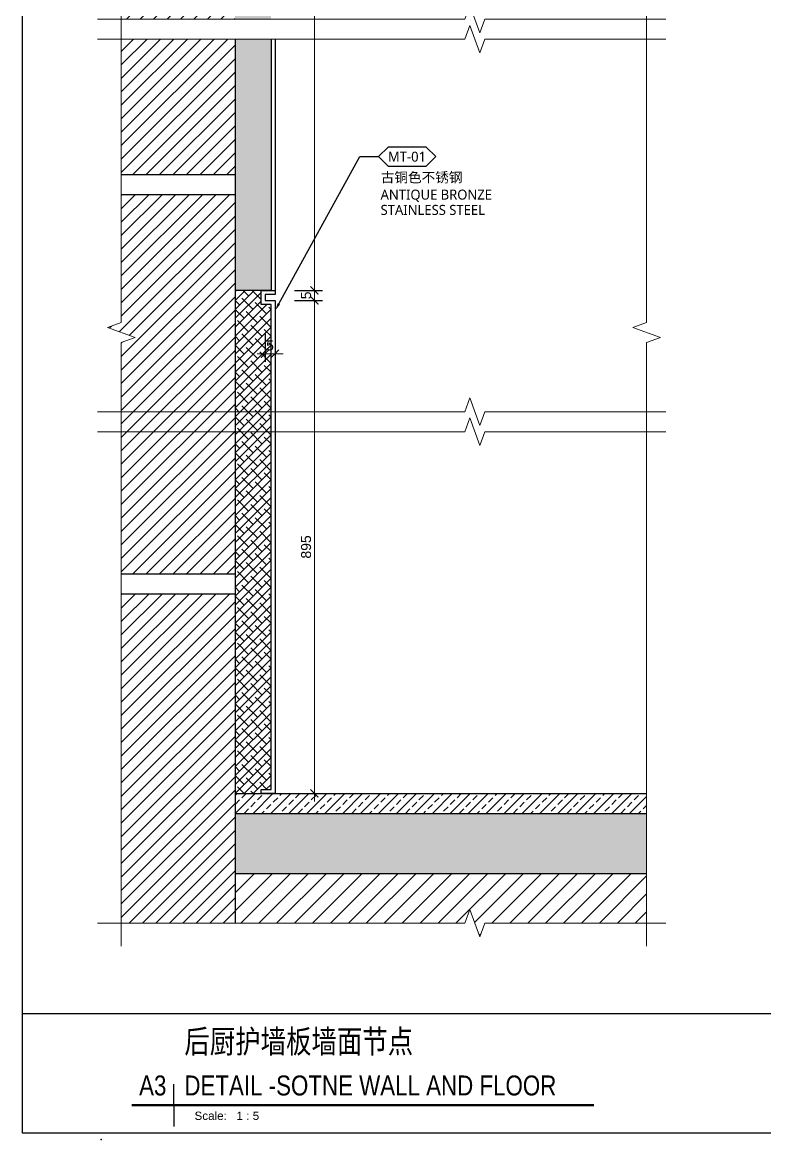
# Model space of a CAD drawing. Header units: millimetres. Extents: x 6321 to 61876, y 123 to 15211.
# Drawn here: x 49756 to 50128, y 8082 to 8641 of the extents above; entities that cross this region are included whole.
import ezdxf
from ezdxf import colors
from ezdxf.entities.mleader import LeaderData, LeaderLine
from ezdxf.enums import TextEntityAlignment as Align
from ezdxf.math import Vec2, Vec3

# ---------------------------------------------------------------- set-up
doc = ezdxf.new("R2010")
doc.units = ezdxf.units.MM
doc.layers.get('Defpoints').update_dxf_attribs({"color": 250})
for name, color, linetype, lineweight in [('_ACM-A-ANNO-DIMS', 2, 'Continuous', 13), ('_ACM-A-ANNO-DIMS @ 2', 2, 'Continuous', 13), ('_ACM-A-DETL-PATT', 8, 'Continuous', 0), ('IA10-16 Floor Detail$0$A-ELEV-HATC-8', 8, 'Continuous', 5), ('Thick Line', 7, 'Continuous', 50), ('视图标题', 90, 'Continuous', 25)]:
    doc.layers.add(name, color=color, linetype=linetype, lineweight=lineweight)
for name, color, linetype in [('G-ANNO-SYMB', 7, 'Continuous'), ('G-ANNO-TITL', 7, 'Continuous'), ('I-DETL-LW01', 1, 'Continuous'), ('I-DETL-LW02', 2, 'Continuous'), ('I-DETL-LW251', 251, 'Continuous'), ('I-SECT-LW01', 1, 'Continuous'), ('I-SECT-LW251-PATT', 251, 'Continuous'), ('WALL TYPE$0$G-ANNO-NOTE-CH', 7, 'Continuous'), ('WALL TYPE$0$HATCH', 8, 'Continuous'), ('WALL TYPE$0$I-SECT-LW03', 3, 'Continuous'), ('WALL TYPE$0$YELLOW', 2, 'Continuous')]:
    doc.layers.add(name, color=color, linetype=linetype)
doc.styles.add('Aecom chinese title', font='simhei.ttf', dxfattribs={"width": 0.8})
doc.styles.add('Arial', font='ARIALUNI.ttf')
doc.styles.add('Arial_4', font='arial.ttf', dxfattribs={"height": 2.5})
doc.styles.add('WALL TYPE$0$Aecom Chinese', font='Microsoft YaHei.ttf')
doc.dimstyles.new('Aec-Arch-M-2', dxfattribs={"dimscale": 2, "dimtxt": 2.5, "dimasz": 2, "dimexe": 2, "dimexo": 2, "dimgap": 0.8, "dimtad": 1, "dimdec": 0, "dimrnd": 1, "dimzin": 3, "dimdsep": 46, "dimtxsty": 'Arial', "dimblk": 'WALL TYPE$0$_ArchTick', "dimcen": 2.5, "dimdle": 2, "dimclrd": 256, "dimclre": 256, "dimclrt": 256, "dimazin": 2, "dimtfac": 0.75, "dimtdec": 0, "dimtix": 1, "dimtmove": 2, "dimatfit": 2, "dimfxl": 5, "dimfxlon": 1, "dimtolj": 1, "dimtzin": 0, "dimlwd": -1, "dimarcsym": 0})

# ---------------------------------------------------------------- blocks, each defined once
blk = doc.blocks.new('WALL TYPE$0$_ArchTick')
at = {"color": 0, "linetype": 'ByBlock', "const_width": 0.15}
blk.add_lwpolyline([(-0.5, -0.5), (0.5, 0.5)], dxfattribs=at)
blk = doc.blocks.new('*D178')
at = {"layer": '_ACM-A-ANNO-DIMS', "ltscale": 2, "transparency": 16777216}
blk.add_line((49902.19128498981, 8250.93767668564), (49902.19128498981, 8505.8892797376), dxfattribs=at)
at = {"layer": '_ACM-A-ANNO-DIMS', "linetype": 'Continuous', "lineweight": -2, "ltscale": 2, "transparency": 16777216}
for p, q in [((49892.19128498981, 8501.8892797376), (49906.19128498981, 8501.8892797376)), ((49892.19128498981, 8254.93767668564), (49906.19128498981, 8254.93767668564))]:
    blk.add_line(p, q, dxfattribs=at)
at = {"layer": 'Defpoints', "color": 0, "linetype": 'Continuous', "ltscale": 2, "transparency": 16777216}
for p in [(49882.46902805188, 8501.8892797376), (49902.19128498981, 8501.8892797376), (49882.46902805188, 8254.93767668564)]:
    blk.add_point(p, dxfattribs=at)
at = {"layer": '_ACM-A-ANNO-DIMS', "linetype": 'Continuous', "ltscale": 2, "transparency": 16777216, "xscale": 4, "yscale": 4, "zscale": 4}
for p, rotation in [((49902.19128498981, 8501.8892797376), 90), ((49902.19128498981, 8254.93767668564), 270)]:
    blk.add_blockref('WALL TYPE$0$_ArchTick', p, dxfattribs=dict(at, rotation=rotation))
at = {"layer": '_ACM-A-ANNO-DIMS', "linetype": 'Continuous', "ltscale": 2, "transparency": 16777216, "insert": (49898.03671473058, 8378.413478211603), "char_height": 5, "attachment_point": 5, "rotation": 90, "style": 'Arial'}
blk.add_mtext('\\A1;895', dxfattribs=at)
blk = doc.blocks.new('*D177')
at = {"layer": '_ACM-A-ANNO-DIMS', "linetype": 'Continuous', "lineweight": -2, "ltscale": 2, "transparency": 16777216}
for p, q in [((49892.19128498981, 8506.8892797376), (49906.19128498981, 8506.8892797376)), ((49892.19128498981, 8501.8892797376), (49906.19128498981, 8501.8892797376))]:
    blk.add_line(p, q, dxfattribs=at)
at = {"layer": '_ACM-A-ANNO-DIMS', "ltscale": 2, "transparency": 16777216}
for p, q in [((49902.19128498981, 8506.8892797376), (49902.19128498981, 8510.8892797376)), ((49902.19128498981, 8501.8892797376), (49902.19128498981, 8506.8892797376)), ((49902.19128498981, 8501.8892797376), (49902.19128498981, 8497.8892797376))]:
    blk.add_line(p, q, dxfattribs=at)
at = {"layer": 'Defpoints', "color": 0, "linetype": 'Continuous', "ltscale": 2, "transparency": 16777216}
for p in [(49882.46902805188, 8506.8892797376), (49902.19128498981, 8506.8892797376), (49882.46902805188, 8501.8892797376)]:
    blk.add_point(p, dxfattribs=at)
at = {"layer": '_ACM-A-ANNO-DIMS', "linetype": 'Continuous', "ltscale": 2, "transparency": 16777216, "xscale": 4, "yscale": 4, "zscale": 4}
for p, rotation in [((49902.19128498981, 8506.8892797376), 270), ((49902.19128498981, 8501.8892797376), 90)]:
    blk.add_blockref('WALL TYPE$0$_ArchTick', p, dxfattribs=dict(at, rotation=rotation))
at = {"layer": '_ACM-A-ANNO-DIMS', "linetype": 'Continuous', "ltscale": 2, "transparency": 16777216, "insert": (49898.04865197479, 8504.389279737583), "char_height": 5, "attachment_point": 5, "rotation": 90, "style": 'Arial'}
blk.add_mtext('\\A1;5', dxfattribs=at)
blk = doc.blocks.new('*D137')
at = {"layer": '_ACM-A-ANNO-DIMS', "linetype": 'Continuous', "lineweight": -2, "ltscale": 2, "transparency": 16777216}
for p, q in [((49877.46902805186, 8485.159701561803), (49877.46902805186, 8471.159701561803)), ((49882.46902805186, 8485.159701561803), (49882.46902805186, 8471.159701561803))]:
    blk.add_line(p, q, dxfattribs=at)
at = {"layer": '_ACM-A-ANNO-DIMS', "ltscale": 2, "transparency": 16777216}
for p, q in [((49877.46902805186, 8475.159701561803), (49873.46902805186, 8475.159701561803)), ((49882.46902805186, 8475.159701561803), (49877.46902805186, 8475.159701561803)), ((49882.46902805186, 8475.159701561803), (49886.46902805186, 8475.159701561803))]:
    blk.add_line(p, q, dxfattribs=at)
at = {"layer": 'Defpoints', "color": 0, "linetype": 'Continuous', "ltscale": 2, "transparency": 16777216}
for p in [(49877.46902805186, 8501.889279737596), (49882.46902805186, 8501.889279737596), (49877.46902805186, 8475.159701561803)]:
    blk.add_point(p, dxfattribs=at)
at = {"layer": '_ACM-A-ANNO-DIMS', "linetype": 'Continuous', "ltscale": 2, "transparency": 16777216, "xscale": 4, "yscale": 4, "zscale": 4}
blk.add_blockref('WALL TYPE$0$_ArchTick', (49877.46902805186, 8475.159701561803), dxfattribs=at)
at = {"layer": '_ACM-A-ANNO-DIMS', "linetype": 'Continuous', "ltscale": 2, "transparency": 16777216, "xscale": 4, "yscale": 4, "zscale": 4, "rotation": 180}
blk.add_blockref('WALL TYPE$0$_ArchTick', (49882.46902805186, 8475.159701561803), dxfattribs=at)
at = {"layer": '_ACM-A-ANNO-DIMS', "linetype": 'Continuous', "ltscale": 2, "transparency": 16777216, "insert": (49879.96902805186, 8479.302334576809), "char_height": 5, "attachment_point": 5, "style": 'Arial'}
blk.add_mtext('\\A1;5', dxfattribs=at)
blk = doc.blocks.new('*D176')
at = {"layer": '_ACM-A-ANNO-DIMS', "ltscale": 2, "transparency": 16777216}
blk.add_line((49902.19128498973, 8502.8892797376), (49902.19128498973, 8881.62498926809), dxfattribs=at)
at = {"layer": '_ACM-A-ANNO-DIMS', "linetype": 'Continuous', "lineweight": -2, "ltscale": 2, "transparency": 16777216}
for p, q in [((49892.19128498973, 8877.62498926809), (49906.19128498973, 8877.62498926809)), ((49892.19128498973, 8506.8892797376), (49906.19128498973, 8506.8892797376))]:
    blk.add_line(p, q, dxfattribs=at)
at = {"layer": 'Defpoints', "color": 0, "linetype": 'Continuous', "ltscale": 2, "transparency": 16777216}
for p in [(49882.46902805188, 8877.62498926809), (49902.19128498973, 8877.62498926809), (49882.46902805188, 8506.8892797376)]:
    blk.add_point(p, dxfattribs=at)
at = {"layer": '_ACM-A-ANNO-DIMS', "linetype": 'Continuous', "ltscale": 2, "transparency": 16777216, "xscale": 4, "yscale": 4, "zscale": 4}
for p, rotation in [((49902.19128498973, 8877.62498926809), 90), ((49902.19128498973, 8506.8892797376), 270)]:
    blk.add_blockref('WALL TYPE$0$_ArchTick', p, dxfattribs=dict(at, rotation=rotation))
at = {"layer": '_ACM-A-ANNO-DIMS', "linetype": 'Continuous', "ltscale": 2, "transparency": 16777216, "insert": (49898.0367147305, 8692.257134502828), "char_height": 5, "attachment_point": 5, "rotation": 90, "style": 'Arial'}
blk.add_mtext('\\A1;2100', dxfattribs=at)
blk = doc.blocks.new('视口 - No Ref  Number-1111583-交互展示区立面图2 DIGITAL CORRIDOR ELEVATION 2')
at = {"layer": 'Thick Line'}
blk.add_line((-4.375866897181176e-18, -2.43028095123073e-18), (-12.7, 2.276152888869338e-18), dxfattribs=at)
at = {"layer": '视图标题'}
for p, q in [((-9.916343030603174e-20, -2.43028095123069e-18), (5.079472632426117e-21, 6.35)), ((-4.375866897181283e-18, -2.43028095123069e-18), (1.253369462707223e-19, -6.35))]:
    blk.add_line(p, q, dxfattribs=at)
blk = doc.blocks.new('A$C0FD827E6')
at = {"color": 0, "linetype": 'ByBlock', "lineweight": -2}
blk.add_point((-3.125000000000227, -10.74054943528381), dxfattribs=at)
at = {"layer": '视图标题', "color": 7, "lineweight": 50}
blk.add_line((18.74999999999977, -0.390625), (144.9336310426152, -0.390625), dxfattribs=at)
at = {"layer": '视图标题'}
blk.add_blockref('视口 - No Ref  Number-1111583-交互展示区立面图2 DIGITAL CORRIDOR ELEVATION 2', (18.74999999999977, -0.390625), dxfattribs=at)
at = {"layer": 'G-ANNO-SYMB', "width": 0.8}
for tag, p, height, style in [('TITLE1', (21.87500100595412, 19.23148651653764), 7, 'Aecom chinese title'), ('TITLE2', (21.87500100595412, 10.35156173424548), 6, 'Arial'), ('DN', (3.125001005954118, 2.539061734245479), 6, 'Arial'), ('TITLE3', (21.87500100595412, 2.539061734245479), 6, 'Arial')]:
    blk.add_attdef(tag, p, '', height=height, dxfattribs=dict(at, style=style))
at = {"layer": '视图标题', "color": 7, "lineweight": 5, "insert": (24.94145014255275, -2.316222061894706), "char_height": 2.5, "width": 25.89450625, "attachment_point": 1, "style": 'Arial_4'}
blk.add_mtext('Scale:   1 : 5', dxfattribs=at)
blk = doc.blocks.new('WHA12202707')
at = {"transparency": 16777216}
for p, q in [((2.381249999995816, 2.381249999998545), (0, 0)), ((2.381249999995816, -2.381249999994907), (0, 0)), ((11.90624999998818, 2.381249999998545), (2.381249999995816, 2.381249999998545)), ((11.90624999998818, 2.381249999998545), (14.28749999998399, 0)), ((11.90624999998818, -2.381249999994907), (14.28749999998399, 0)), ((2.381249999995816, -2.381249999994907), (11.90624999998818, -2.381249999994907))]:
    blk.add_line(p, q, dxfattribs=at)
at = {"transparency": 16777216, "style": 'WALL TYPE$0$Aecom Chinese'}
blk.add_attdef('英文2', (0.4915142908575945, -14.58335883787367), '', height=2.5, dxfattribs=at)
at = {"layer": 'WALL TYPE$0$G-ANNO-NOTE-CH', "transparency": 16777216, "style": 'WALL TYPE$0$Aecom Chinese'}
blk.add_attdef('编号', text='', height=2.5, dxfattribs=at).set_placement((7.100982051833853, 0), align=Align.MIDDLE)
for tag, p in [('中文', (0.5380008727915992, -5.178695852169766)), ('英文', (0.4915142908830603, -9.507158057298511))]:
    blk.add_attdef(tag, text='', height=2.5, dxfattribs=at).set_placement(p, align=Align.MIDDLE_LEFT)

msp = doc.modelspace()

# ---------------------------------------------------------------- hatches: boundary and pattern name
at = {"layer": '_ACM-A-DETL-PATT'}
h = msp.add_hatch(dxfattribs=at)
h.set_pattern_fill('ANSI31', color=256, scale=2)
h.set_pattern_definition([(45, (49862.46902805186, 7854.937676687201), (-4.490128060534577, 4.490128060534577), [])])
h.paths.add_polyline_path([(49862.46902805185, 8190.041782267395), (49977.46478522247, 8190.041782267394), (49979.96478522247, 8196.91047581602), (49984.96478522249, 8183.173088718751), (49987.46478522248, 8190.041782267395), (50068.54838538208, 8190.041782267394), (50068.54838538208, 8214.937676685637), (49862.46902805186, 8214.937676685648)])
at = {"layer": 'I-DETL-LW251'}
h = msp.add_hatch(dxfattribs=at)
h.set_pattern_fill('ANSI38', color=250)
h.set_pattern_definition([(45, (49862.46902805186, 8254.937676685637), (-2.245064030267288, 2.245064030267288), []), (135, (49862.46902805186, 8254.937676685637), (-6.735192090801864, 2.245064030267289), [7.9375, -4.7625])])
h.paths.add_polyline_path([(49875.46902805186, 8506.889279737596), (49862.46902805186, 8506.889279737596), (49862.46902805186, 8254.937676685637), (49875.46902805186, 8254.937676685637), (49875.46902805186, 8256.937676685637), (49880.46902805185, 8256.937676685637), (49880.46902805186, 8499.889279737596), (49875.46902805186, 8499.889279737596)])
at = {"layer": 'I-SECT-LW251-PATT'}
h = msp.add_hatch(dxfattribs=at)
h.set_pattern_fill('AR-SAND', color=256, scale=0.05, angle=270)
h.set_pattern_definition([(307.5, (49862.46902805186, 8506.889279737596), (2.447066186646712, 0.08000156479920184), [0, -1.930399999999998, 0, -2.158999999999996, 0, -2.063749999999996]), (277.5, (49862.46902805186, 8506.889279737596), (3.584125502841771, -2.247616415690014), [0, -1.0414, 0, -1.7399, 0, -0.6667500000000001]), (237.5, (49862.46902805186, 8508.451379737595), (0.007185923392728084, -3.95496185120729), [0, -0.635, 0, -2.286, 0, -2.9845]), (227.5, (49862.46902805186, 8508.451379737595), (1.114646616286081, -3.817782262361486), [0, -0.3174999999999994, 0, -1.498599999999998, 0, -1.714499999999998])])
h.paths.add_polyline_path([(49880.46902805186, 8632.709177097266), (49862.46902805184, 8632.709177097266), (49862.46902805186, 8506.889279737596), (49880.46902805186, 8506.889279737596)])
h.paths.add_polyline_path([(49862.46902805185, 8642.709177097266), (49880.46902805186, 8642.709177097266), (49880.46902805186, 8977.624989241136), (49862.46902805186, 8977.624989241136)])
at = {"layer": 'IA10-16 Floor Detail$0$A-ELEV-HATC-8'}
h = msp.add_hatch(dxfattribs=at)
h.set_pattern_fill('ANSI33', color=8)
h.set_pattern_definition([(45, (49862.46902805186, 8244.937676685637), (-4.490128060534577, 4.490128060534577), []), (45, (49866.95915805185, 8244.937676685637), (-4.490128060534577, 4.490128060534577), [3.175, -1.5875])])
h.paths.add_polyline_path([(50068.54838538208, 8244.937676685639), (50068.54838538208, 8254.937676685642), (49862.46902805186, 8254.937676685637), (49862.46902805186, 8244.937676685648)])
at = {"layer": 'WALL TYPE$0$HATCH'}
h = msp.add_hatch(dxfattribs=at)
h.set_pattern_fill('LINE', color=256, scale=5, angle=45, style=0)
h.set_pattern_definition([(45, (49404.04612575363, 7194.629485637764), (-3.367596045400933, 3.367596045400933), [])])
h.paths.add_polyline_path([(49805.49653926406, 8642.709177097266), (49862.46902805186, 8642.709177097266), (49862.46902805186, 8933.878374108219), (49805.49653926407, 8933.878374108219)])
h.paths.add_polyline_path([(49862.46902805186, 8632.709177097266), (49805.49653926407, 8632.709177097266), (49805.49653926407, 8564.944796159925), (49862.46902805186, 8564.944796159925)])
h = msp.add_hatch(dxfattribs=at)
h.set_pattern_fill('LINE', color=256, scale=5, angle=45, style=0)
h.set_pattern_definition([(45, (49404.04612575363, 6994.629485637764), (-3.367596045400933, 3.367596045400933), [])])
h.paths.add_polyline_path([(49805.49653926407, 8554.944796159923), (49805.49653926407, 8490.76820609766), (49798.62784571543, 8488.268206097662), (49812.36523281271, 8483.268206097662), (49805.49653926407, 8480.768206097662), (49805.49653926408, 8364.944796159925), (49862.46902805186, 8364.944796159925), (49862.46902805186, 8554.944796159925)])
h = msp.add_hatch(dxfattribs=at)
h.set_pattern_fill('LINE', color=256, scale=5, angle=45, style=0)
h.set_pattern_definition([(45, (49404.04612575363, 6794.629485637764), (-3.367596045400933, 3.367596045400933), [])])
h.paths.add_polyline_path([(49805.49653926407, 8354.944796159925), (49805.49653926407, 8190.041782267395), (49862.46902805186, 8190.041782267395), (49862.46902805186, 8354.944796159925)])
h = msp.add_hatch(dxfattribs=at)
h.set_pattern_fill('AR-SAND', color=8, scale=0.1)
h.set_pattern_definition([(37.50000000000001, (49862.46902805186, 8214.937676685637), (-0.1600031295984046, 4.894132373293424), [0, -3.860800000000001, 0, -4.318000000000001, 0, -4.1275]), (7.499999999999999, (49862.46902805186, 8214.937676685637), (4.495232831380027, 7.168251005683543), [0, -2.0828, 0, -3.4798, 0, -1.3335]), (327.5, (49859.34482805186, 8214.937676685637), (7.90992370241458, 0.01437184678545762), [0, -1.27, 0, -4.572, 0, -5.969]), (317.5, (49859.34482805186, 8214.937676685637), (7.635564524722972, 2.229293232572163), [0, -0.635, 0, -2.9972, 0, -3.429])])
h.paths.add_polyline_path([(50068.54838538208, 8244.937676685637), (49862.46902805186, 8244.937676685648), (49862.46902805186, 8214.937676685648), (50068.54838538208, 8214.937676685637)])

# ---------------------------------------------------------------- linework, layer by layer
at = {"layer": '_ACM-A-ANNO-DIMS', "linetype": 'Continuous', "ltscale": 2}
for points in [[(49805.49653926407, 9171.836230073546), (49805.49653926407, 8490.768206097662), (49798.62784571543, 8488.268206097662), (49812.36523281271, 8483.268206097662), (49805.49653926407, 8480.768206097662), (49805.49653926407, 8178.40997012574)], [(50068.54838538208, 9171.836230073546), (50068.54838538208, 8490.768206097662), (50061.67969183344, 8488.268206097662), (50075.41707893071, 8483.268206097662), (50068.54838538208, 8480.768206097662), (50068.54838538208, 8178.40997012574)]]:
    msp.add_lwpolyline(points, dxfattribs=at)
at = {"layer": '_ACM-A-ANNO-DIMS', "linetype": 'Continuous', "ltscale": 2, "elevation": -6.884331850025184}
for points in [[(50078.14689114626, 8642.709177097266), (49987.46478522248, 8642.709177097266), (49984.96478522248, 8635.840483548625), (49979.96478522248, 8649.577870645902), (49977.46478522248, 8642.709177097266), (49793.6337203185, 8642.709177097266)], [(50078.14689114626, 8632.709177097266), (49987.46478522248, 8632.709177097266), (49984.96478522248, 8625.840483548625), (49979.96478522248, 8639.577870645902), (49977.46478522248, 8632.709177097266), (49793.6337203185, 8632.709177097266)], [(50078.14689114626, 8446.145764976147), (49987.46478522248, 8446.145764976147), (49984.96478522248, 8439.277071427507), (49979.96478522248, 8453.014458524784), (49977.46478522248, 8446.145764976147), (49793.6337203185, 8446.145764976147)], [(50078.14689114626, 8436.145764976147), (49987.46478522248, 8436.145764976147), (49984.96478522248, 8429.277071427507), (49979.96478522248, 8443.014458524784), (49977.46478522248, 8436.145764976147), (49793.6337203185, 8436.145764976147)], [(50078.14689114626, 8190.041782267395), (49987.46478522248, 8190.041782267395), (49984.96478522248, 8183.173088718755), (49979.96478522248, 8196.910475816032), (49977.46478522248, 8190.041782267395), (49793.6337203185, 8190.041782267395)]]:
    msp.add_lwpolyline(points, dxfattribs=at)
at = {"layer": 'Defpoints', "color": 251}
msp.add_line((49755.94032566086, 8144.772157678226), (51225.14032566087, 8144.772157678226), dxfattribs=at)
at = {"layer": 'Defpoints', "color": 1}
msp.add_lwpolyline([(51225.14032566087, 8084.772157678226), (49755.94032566086, 8084.772157678226), (49755.94032566086, 9228.772157678226), (51225.14032566087, 9228.772157678226)], close=True, dxfattribs=at)
at = {"layer": 'I-DETL-LW01'}
for p, q in [((49862.46902805186, 8244.937676685648), (50068.54838538208, 8244.937676685637)), ((49862.46902805186, 8214.937676685648), (50068.54838538208, 8214.937676685637))]:
    msp.add_line(p, q, dxfattribs=at)
at = {"layer": 'I-DETL-LW02'}
msp.add_line((49862.46902805186, 8254.937676685637), (50068.54838538208, 8254.937676685637), dxfattribs=at)
msp.add_lwpolyline([(49882.46902804743, 8632.709177097266), (49882.46902805186, 8506.889279737596)], dxfattribs=at)
msp.add_lwpolyline([(49875.46902805186, 8254.937676685637), (49875.46902805186, 8256.937676685637), (49880.46902805185, 8256.937676685637), (49880.46902805186, 8499.889279737596), (49875.46902805186, 8499.889279737596), (49875.46902805186, 8506.889279737596), (49882.46902805186, 8506.889279737596), (49882.46902805186, 8504.889279737596), (49877.46902805186, 8504.889279737596), (49877.46902805186, 8501.889279737596), (49882.46902805186, 8501.889279737596), (49882.46902805185, 8254.937676685637)], close=True, dxfattribs=at)
at = {"layer": 'I-SECT-LW01'}
for points in [[(49880.46902805186, 8632.709177097266), (49880.46902805186, 8506.889279737596)], [(49880.46902805186, 8506.889279737596), (49862.46902805186, 8506.889279737596)]]:
    msp.add_lwpolyline(points, dxfattribs=at)
at = {"layer": 'WALL TYPE$0$I-SECT-LW03'}
msp.add_lwpolyline([(49862.46902805186, 8632.709177097266), (49862.46902805186, 8190.041782267395)], dxfattribs=at)
at = {"layer": 'WALL TYPE$0$YELLOW'}
for p, q in [((49862.46902805186, 8632.709177097266), (49862.46902805186, 8190.041782267395)), ((49805.49653926407, 8564.937676687201), (49862.46902805186, 8564.937676687201)), ((49805.49653926407, 8554.937676687201), (49862.46902805186, 8554.937676687201)), ((49805.49653926407, 8364.937676687201), (49862.46902805186, 8364.937676687201)), ((49805.49653926407, 8354.937676687201), (49862.46902805186, 8354.937676687201))]:
    msp.add_line(p, q, dxfattribs=at)

# ---------------------------------------------------------------- block references
at = {"layer": 'G-ANNO-TITL'}
ref = msp.add_blockref('A$C0FD827E6', (49800.59817355715, 8099.470095435719), dxfattribs=dict(at, xscale=1.666666666666667, yscale=1.666666666666667, zscale=1.666666666666667))
ref.add_attrib('TITLE3', 'DETAIL -SOTNE WALL AND FLOOR', (49837.05650856708, 8103.701864992795), dxfattribs={"layer": 'G-ANNO-SYMB', "height": 10, "style": 'Arial', "width": 0.8000000000000002})
ref.add_attrib('TITLE1', '后厨护墙板墙面节点', (49837.05650856708, 8124.936599390633), dxfattribs={"layer": 'G-ANNO-SYMB', "height": 11.66666666666667, "style": 'Aecom chinese title', "width": 0.8})
ref.add_attrib('DN', 'A3', (49814.40435667749, 8103.701864992795), dxfattribs={"layer": 'G-ANNO-SYMB', "height": 10, "style": 'Arial', "width": 0.8000000000000002})

# ---------------------------------------------------------------- dimensions: what is measured, and where the dimension line sits
at = {"layer": '_ACM-A-ANNO-DIMS', "linetype": 'Continuous', "ltscale": 2}
for base, p1, p2, text, picture, middle in [((49902.19128498973, 8877.62498926809), (49882.46902805185, 8506.889279737596), (49882.46902805185, 8877.624989268086), '2100', '*D176', (49898.0367147305, 8692.257134502828)), ((49902.19128498981, 8501.8892797376), (49882.46902805185, 8254.937676685637), (49882.46902805185, 8501.889279737596), '895', '*D178', (49898.03671473058, 8378.413478211603))]:
    dim = msp.add_linear_dim(base=base, p1=p1, p2=p2, angle=90, text=text, dimstyle='Aec-Arch-M-2', override={"dimrnd": 5}, dxfattribs=at)
    dim.commit()
    dim.dimension.update_dxf_attribs({"geometry": picture, "text_midpoint": middle})
dim = msp.add_linear_dim(base=(49902.19128498981, 8506.8892797376), p1=(49882.46902805185, 8501.889279737596), p2=(49882.46902805185, 8506.889279737596), angle=90, dimstyle='Aec-Arch-M-2', override={"dimrnd": 5}, dxfattribs=at)
dim.commit()
dim.dimension.update_dxf_attribs({"geometry": '*D177', "text_midpoint": (49898.04865197479, 8504.389279737583)})
dim = msp.add_linear_dim(base=(49877.46902805186, 8475.159701561803), p1=(49882.46902805186, 8501.889279737596), p2=(49877.46902805186, 8501.889279737596), dimstyle='Aec-Arch-M-2', override={"dimrnd": 5}, dxfattribs=at)
dim.commit()
dim.dimension.update_dxf_attribs({"geometry": '*D137', "text_midpoint": (49879.96902805186, 8479.302334576809)})

# ---------------------------------------------------------------- leaders
at = {"layer": '_ACM-A-ANNO-DIMS @ 2'}
ml = msp.add_multileader_block('Standard', dxfattribs=at)
ml.set_content('WHA12202707', color=256, scale=2)
ml.set_attribute('编号', 'MT-01', width=0)
ml.set_attribute('中文', '古铜色不锈钢', width=0)
ml.set_attribute('英文', 'ANTIQUE BRONZE ', width=0)
ml.set_attribute('英文2', 'STAINLESS STEEL', width=0)
ml.set_leader_properties(color=2)
ml.build(insert=Vec2(0, 0))
ml.multileader.update_dxf_attribs({"text_right_attachment_type": 6, "dogleg_length": 0.36, "scale": 2})
ctx = ml.context
ctx.base_point, ctx.scale, ctx.char_height, ctx.landing_gap_size, ctx.plane_origin = Vec3(49934.34126877849, 8573.879367784608), 2, 150, 0.18, Vec3(52557.16643781185, 4306.155429188778)
ctx.right_attachment = 6
notes = []
notes.append((ctx, [(0, (1, 1, 0), (49924.86069337786, 8573.879367784608), (1, 0), 9.480575400638118, [(1, [(49882.46902805186, 8496.684794432469)], 0, [])])]))
ctx.block.insert = Vec3(49934.3412687785, 8573.879367784604)
for ctx, leaders in notes:
    for number, flags, end, landing, length, lines in leaders:
        leader = LeaderData()
        leader.index, (leader.has_last_leader_line, leader.has_dogleg_vector, leader.attachment_direction) = number, flags
        leader.last_leader_point, leader.dogleg_vector, leader.dogleg_length = Vec3(end), Vec3(landing), length
        for number, points, colour, breaks in lines:
            line = LeaderLine()
            line.index, line.vertices, line.color, line.breaks = number, Vec3.list(points), colors.encode_raw_color(colour), breaks
            leader.lines.append(line)
        ctx.leaders.append(leader)

doc.saveas('drawing.dxf')
